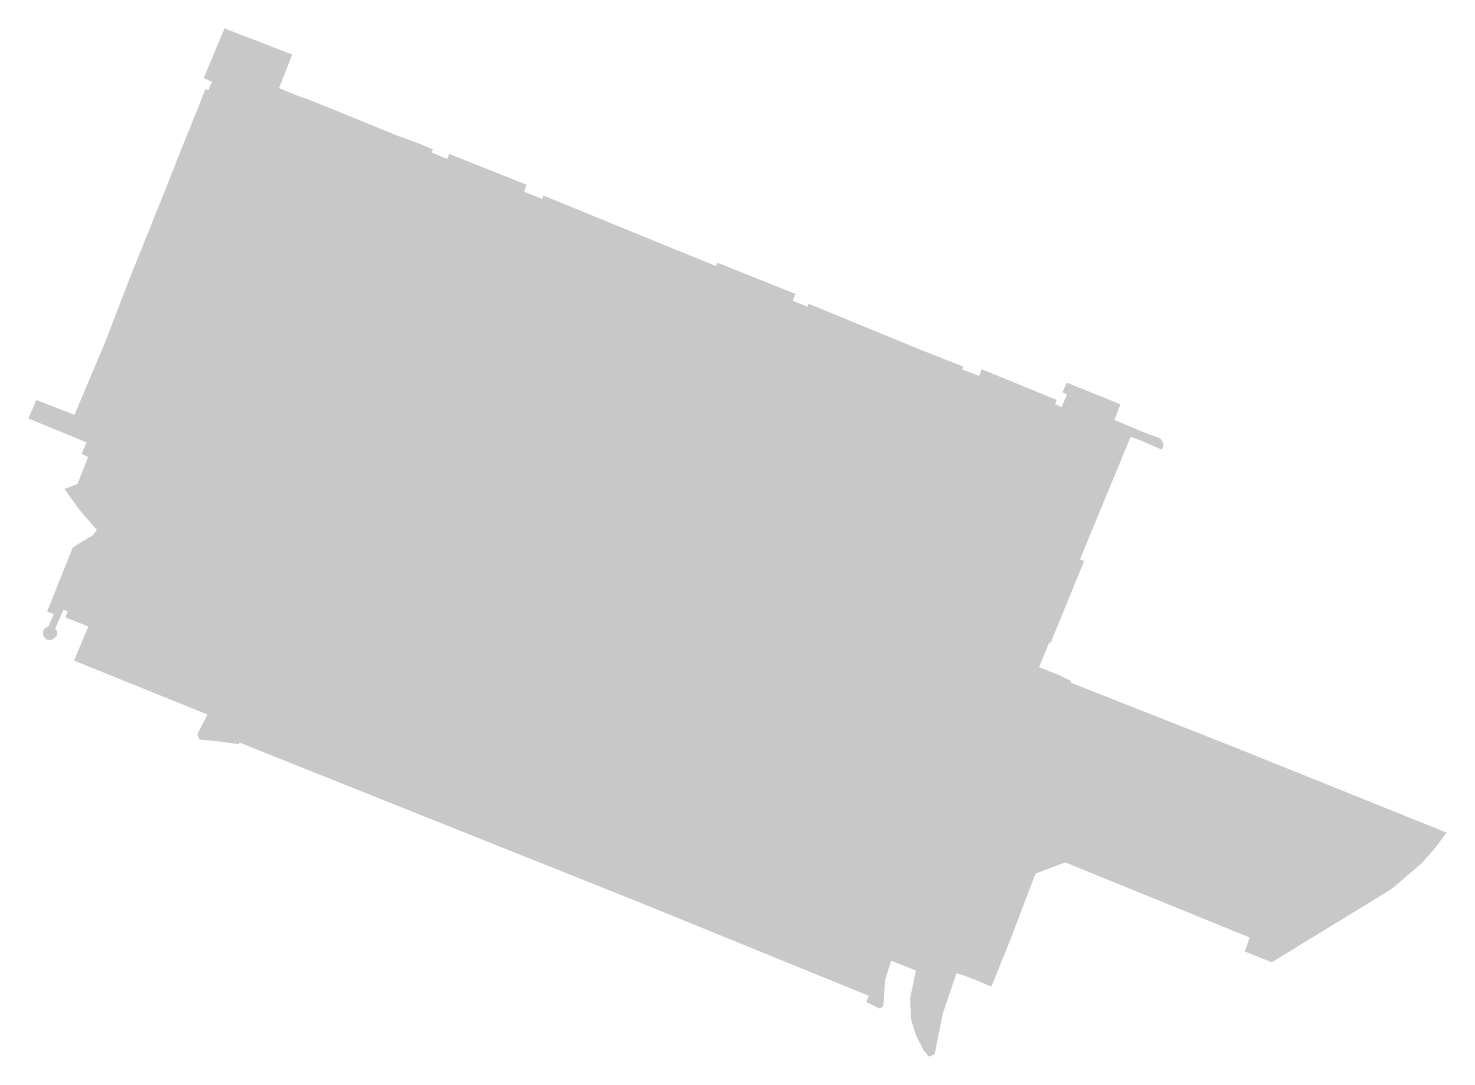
# Model space of a CAD drawing. Header units: inches. Extents: x 7536292 to 7536606, y 4650067 to 4650295.
import ezdxf

# ---------------------------------------------------------------- set-up
doc = ezdxf.new("R2010")
doc.units = ezdxf.units.IN
doc.header["$MEASUREMENT"] = 0
doc.layers.add('1.1.1', color=7, linetype='Continuous')

msp = doc.modelspace()

# ---------------------------------------------------------------- hatches: boundary and pattern name
at = {"layer": '1.1.1'}
msp.add_hatch(color=256, dxfattribs=at).paths.add_polyline_path([(7536536.12, 4650204.19), (7536524.91, 4650177.08), (7536524.9, 4650177.05), (7536525.82, 4650176.66), (7536518.38, 4650158.53), (7536518.09, 4650158.66), (7536515.84, 4650153.14), (7536520.57, 4650151.25), (7536522.95, 4650150.05), (7536522.83, 4650149.72), (7536540.95, 4650142.58), (7536559.13, 4650135.4), (7536577.76, 4650127.91), (7536588.66, 4650123.52), (7536606.12, 4650116.5), (7536603.49, 4650112.97), (7536600.56, 4650109.68), (7536593.92, 4650103.99), (7536586.15, 4650099.24), (7536578.64, 4650094.65), (7536572.28, 4650090.76), (7536567.41, 4650087.79), (7536565.84, 4650088.37), (7536561.4, 4650090.17), (7536561.73, 4650091.02), (7536562.22, 4650092.49), (7536562.46, 4650093.26), (7536544.8, 4650100.47), (7536521.64, 4650109.88), (7536515.04, 4650107.41), (7536509.65, 4650093.21), (7536505.28, 4650082.38), (7536504.53, 4650082.68), (7536501.39, 4650084), (7536498.8, 4650084.99), (7536498, 4650085.19), (7536497.56, 4650085.38), (7536494.51, 4650076.43), (7536492.7, 4650067.37), (7536491.4, 4650066.86), (7536490.26, 4650068.27), (7536488.59, 4650071.52), (7536487.46, 4650075.17), (7536487.27, 4650079.78), (7536488.55, 4650085.92), (7536483.08, 4650088.12), (7536481.76, 4650083.99), (7536481.31, 4650078.03), (7536480.58, 4650077.48), (7536477.54, 4650078.97), (7536478.11, 4650080.34), (7536426.73, 4650101.27), (7536338.7, 4650136.43), (7536338.56, 4650136.09), (7536333.58, 4650136.76), (7536329.85, 4650137.1), (7536329.37, 4650138.31), (7536331.61, 4650142.66), (7536310.29, 4650151.27), (7536305.64, 4650153.15), (7536302.04, 4650154.6), (7536305.23, 4650162.16), (7536300.15, 4650164.16), (7536300.61, 4650165.53), (7536299.7, 4650165.89), (7536297.87, 4650161.63), (7536298.27, 4650161.13), (7536298.32, 4650160.58), (7536298.15, 4650159.96), (7536297.22, 4650159.24), (7536296.7, 4650159.17), (7536296.05, 4650159.24), (7536295.72, 4650159.5), (7536295.43, 4650159.83), (7536295.17, 4650160.37), (7536295.15, 4650160.95), (7536295.28, 4650161.41), (7536295.9, 4650161.96), (7536296.34, 4650162.12), (7536297.55, 4650164.88), (7536296.08, 4650165.48), (7536301.76, 4650179.67), (7536306.16, 4650182.33), (7536307.09, 4650183.57), (7536303.2, 4650188.04), (7536299.9, 4650192.63), (7536302.8, 4650193.71), (7536305.17, 4650199.71), (7536303.73, 4650200.41), (7536304.19, 4650201.49), (7536304.8, 4650202.95), (7536291.93, 4650208.25), (7536293.69, 4650212.34), (7536302.14, 4650209.06), (7536308.44, 4650223.93), (7536309.19, 4650225.79), (7536309.39, 4650226.28), (7536311.4, 4650231.56), (7536314.3, 4650239.1), (7536323.19, 4650261.22), (7536325.12, 4650266.17), (7536331.18, 4650281.22), (7536331.8, 4650281), (7536332.61, 4650282.82), (7536330.78, 4650283.66), (7536333.07, 4650289.16), (7536335.33, 4650294.56), (7536335.37, 4650294.67), (7536350.38, 4650288.86), (7536347.46, 4650281.43), (7536351.2, 4650279.89), (7536354.9, 4650278.54), (7536358.75, 4650276.99), (7536373.74, 4650270.86), (7536378.29, 4650269.24), (7536381.54, 4650267.84), (7536381.23, 4650267.16), (7536384.72, 4650265.75), (7536385.18, 4650266.85), (7536402.32, 4650260.01), (7536401.75, 4650258.49), (7536405.76, 4650256.87), (7536406.05, 4650257.62), (7536444.28, 4650241.99), (7536444.57, 4650242.75), (7536461.89, 4650235.82), (7536461.28, 4650234.32), (7536464.52, 4650233), (7536464.78, 4650233.67), (7536489.43, 4650223.52), (7536499.03, 4650219.75), (7536498.77, 4650219.1), (7536502.55, 4650217.69), (7536503.14, 4650219.14), (7536519.76, 4650212.35), (7536519.37, 4650211.39), (7536520.82, 4650210.75), (7536522.01, 4650213.57), (7536521.01, 4650214.05), (7536521.97, 4650216.17), (7536533.84, 4650211.39), (7536532.54, 4650207.9), (7536539.25, 4650205.08), (7536542.71, 4650203.83), (7536543.26, 4650202.93), (7536543.38, 4650202.21), (7536543.03, 4650201.35), (7536542.77, 4650201.45), (7536542, 4650201.78), (7536538.37, 4650203.36), (7536537.03, 4650203.85), (7536536.12, 4650204.19)], flags=0)

doc.saveas('drawing.dxf')
